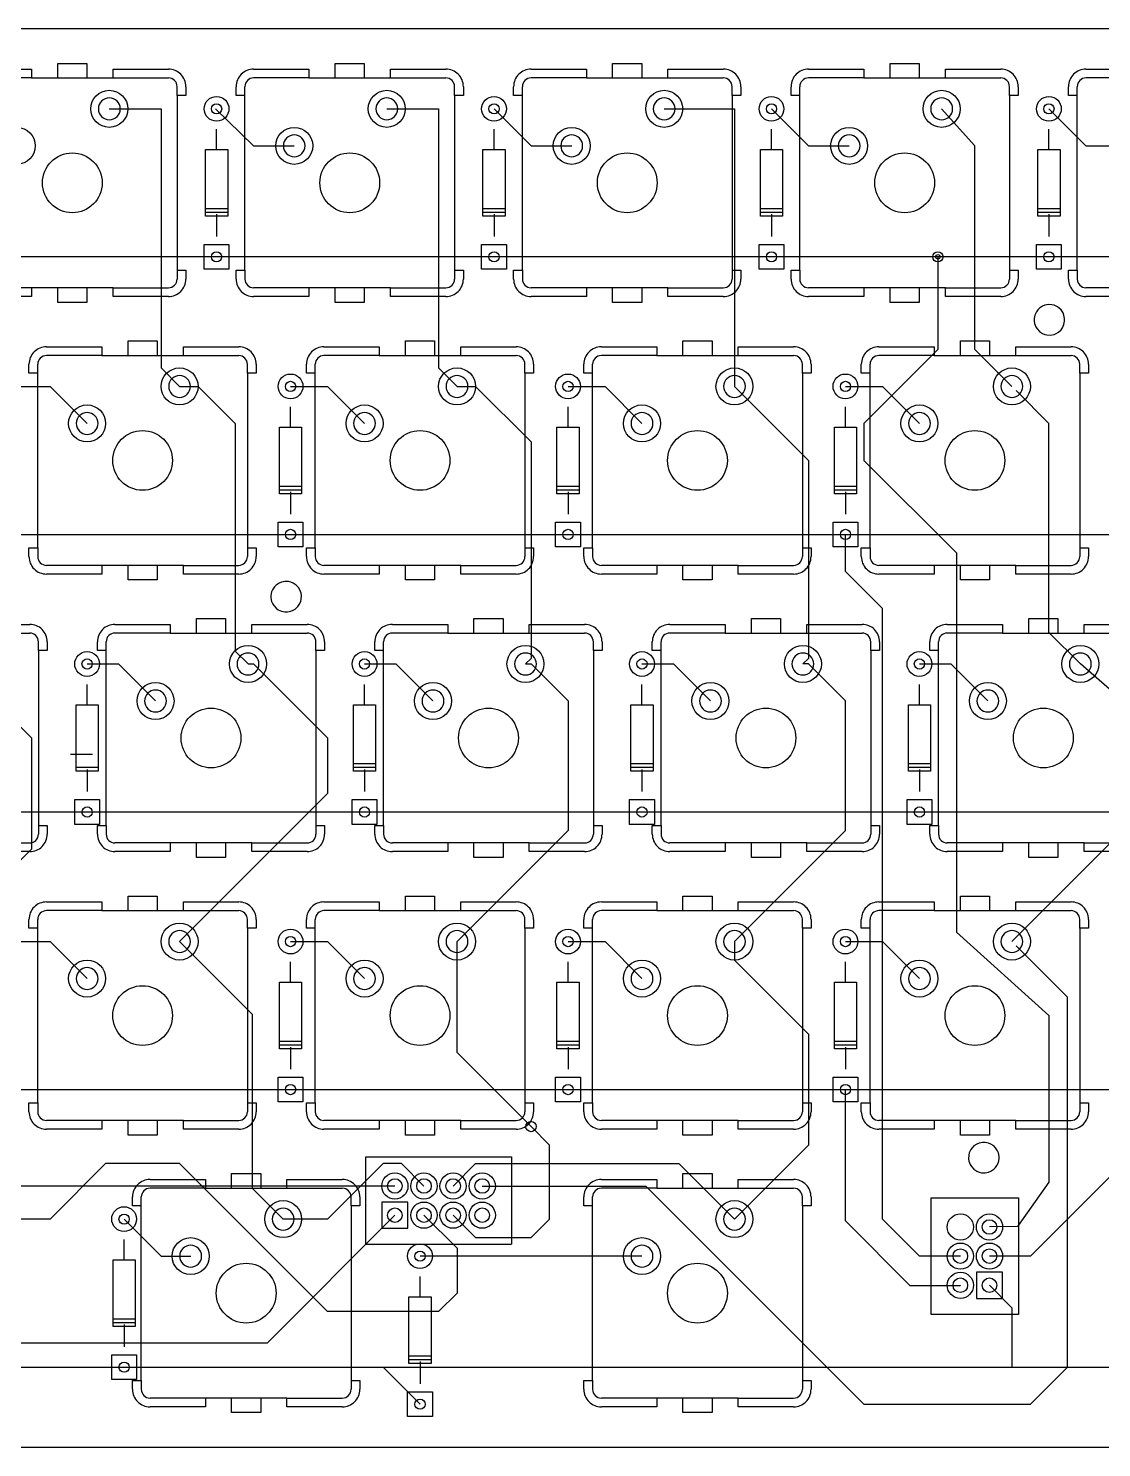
# Model space of a CAD drawing. Header units: millimetres. Extents: x 1 to 275, y 1 to 98.
# Drawn here: x 65.8 to 139.5, y 0.8 to 98.2 of the extents above; entities that cross this region are included whole.
import ezdxf

# ---------------------------------------------------------------- set-up
doc = ezdxf.new("R2010")
doc.units = ezdxf.units.MM

msp = doc.modelspace()

# ---------------------------------------------------------------- linework, layer by layer
for points in [[(272.73, 0.83), (3.116, 0.829), (2.803, 0.854), (2.498, 0.927), (2.208, 1.048), (1.941, 1.212), (1.701, 1.416), (1.497, 1.654), (1.333, 1.921), (1.213, 2.211), (1.14, 2.517), (1.115, 2.83), (1.117, 96.23), (1.14, 96.543), (1.213, 96.849), (1.333, 97.138), (1.497, 97.406), (1.701, 97.646), (1.941, 97.85), (2.208, 98.014), (2.498, 98.133), (2.803, 98.207), (3.116, 98.231), (272.73, 98.23)], [(66.034, 94.83), (67.834, 94.83), (67.834, 95.83), (69.834, 95.83), (69.834, 94.83), (71.634, 94.83), (71.634, 95.43), (75.434, 95.43)], [(85.084, 94.83), (86.884, 94.83), (86.884, 95.83), (88.884, 95.83), (88.884, 94.83), (90.684, 94.83), (90.684, 95.43), (94.484, 95.43)], [(104.134, 94.83), (105.934, 94.83), (105.934, 95.83), (107.934, 95.83), (107.934, 94.83), (109.734, 94.83), (109.734, 95.43), (113.534, 95.43)], [(123.184, 94.83), (124.984, 94.83), (124.984, 95.83), (126.984, 95.83), (126.984, 94.83), (128.784, 94.83), (128.784, 95.43), (132.584, 95.43)], [(62.234, 95.43), (66.034, 95.43), (66.034, 94.83), (62.234, 94.83)], [(67.834, 94.83), (69.834, 94.83)], [(71.634, 94.83), (75.434, 94.83)], [(81.284, 95.43), (85.084, 95.43), (85.084, 94.83), (81.284, 94.83)], [(86.884, 94.83), (88.884, 94.83)], [(90.684, 94.83), (94.484, 94.83)], [(100.334, 95.43), (104.134, 95.43), (104.134, 94.83), (100.334, 94.83)], [(105.934, 94.83), (107.934, 94.83)], [(109.734, 94.83), (113.534, 94.83)], [(119.384, 95.43), (123.184, 95.43), (123.184, 94.83), (119.384, 94.83)], [(124.984, 94.83), (126.984, 94.83)], [(128.784, 94.83), (132.584, 94.83)], [(138.434, 95.43), (142.234, 95.43), (142.234, 94.83), (138.434, 94.83)], [(76.634, 94.23), (76.634, 93.63), (76.034, 93.63), (76.034, 94.23)], [(76.034, 93.63), (76.034, 81.63), (76.634, 81.63), (76.634, 81.03)], [(80.684, 81.63), (80.684, 93.63), (80.084, 93.63), (80.084, 94.23)], [(80.684, 93.63), (80.684, 94.23)], [(95.684, 94.23), (95.684, 93.63), (95.084, 93.63), (95.084, 94.23)], [(95.084, 93.63), (95.084, 81.63), (95.684, 81.63), (95.684, 81.03)], [(99.734, 81.63), (99.734, 93.63), (99.134, 93.63), (99.134, 94.23)], [(99.734, 93.63), (99.734, 94.23)], [(114.734, 94.23), (114.734, 93.63), (114.134, 93.63), (114.134, 94.23)], [(114.134, 93.63), (114.134, 81.63), (114.734, 81.63), (114.734, 81.03)], [(118.784, 81.63), (118.784, 93.63), (118.184, 93.63), (118.184, 94.23)], [(118.784, 93.63), (118.784, 94.23)], [(133.784, 94.23), (133.784, 93.63), (133.184, 93.63), (133.184, 94.23)], [(133.184, 93.63), (133.184, 81.63), (133.784, 81.63), (133.784, 81.03)], [(137.834, 81.63), (137.834, 93.63), (137.234, 93.63), (137.234, 94.23)], [(137.834, 93.63), (137.834, 94.23)], [(71.374, 92.71), (74.93, 92.71), (74.93, 74.93), (76.2, 73.66)], [(78.676, 92.71), (81.28, 90.17), (84.074, 90.17)], [(90.424, 92.71), (93.98, 92.71), (93.98, 74.93), (95.25, 73.66)], [(97.79, 92.71), (100.33, 90.17), (103.124, 90.17)], [(109.474, 92.71), (114.3, 92.71), (114.3, 73.66)], [(116.84, 92.71), (119.38, 90.17), (122.174, 90.17)], [(133.35, 73.66), (130.81, 76.2), (130.81, 90.17), (128.524, 92.71), (128.524, 92.71)], [(135.89, 92.71), (138.43, 90.17), (141.224, 90.17)], [(78.74, 89.916), (78.74, 91.313)], [(97.79, 89.916), (97.79, 91.313)], [(116.84, 89.916), (116.84, 91.313)], [(135.89, 89.916), (135.89, 91.313)], [(77.978, 85.344), (77.978, 89.916)], [(77.978, 89.916), (79.502, 89.916)], [(79.502, 89.916), (79.502, 85.344)], [(97.028, 85.344), (97.028, 89.916)], [(97.028, 89.916), (98.552, 89.916)], [(98.552, 89.916), (98.552, 85.344)], [(116.078, 85.344), (116.078, 89.916)], [(116.078, 89.916), (117.602, 89.916)], [(117.602, 89.916), (117.602, 85.344)], [(135.128, 85.344), (135.128, 89.916)], [(135.128, 89.916), (136.652, 89.916)], [(136.652, 89.916), (136.652, 85.344)], [(79.502, 85.852), (77.978, 85.852)], [(98.552, 85.852), (97.028, 85.852)], [(117.602, 85.852), (116.078, 85.852)], [(136.652, 85.852), (135.128, 85.852)], [(79.502, 85.598), (77.978, 85.598)], [(78.74, 85.344), (77.978, 85.344)], [(78.74, 85.471), (78.74, 83.947)], [(79.502, 85.344), (78.74, 85.344)], [(98.552, 85.598), (97.028, 85.598)], [(97.79, 85.344), (97.028, 85.344)], [(97.79, 85.471), (97.79, 83.947)], [(98.552, 85.344), (97.79, 85.344)], [(117.602, 85.598), (116.078, 85.598)], [(116.84, 85.344), (116.078, 85.344)], [(116.84, 85.471), (116.84, 83.947)], [(117.602, 85.344), (116.84, 85.344)], [(136.652, 85.598), (135.128, 85.598)], [(135.89, 85.344), (135.128, 85.344)], [(135.89, 85.471), (135.89, 83.947)], [(136.652, 85.344), (135.89, 85.344)], [(135.89, 82.55), (132.273, 82.55), (21.59, 82.55)], [(128.27, 82.55), (128.27, 76.2), (123.19, 71.12), (123.19, 68.58), (129.54, 62.23), (129.54, 36.195), (135.89, 30.48), (135.89, 19.05), (133.731, 16.002), (131.81, 15.97)], [(252.73, 82.55), (135.89, 82.55)], [(76.034, 81.63), (76.034, 81.03)], [(80.084, 81.03), (80.084, 81.63), (80.684, 81.63), (80.684, 81.03)], [(95.084, 81.63), (95.084, 81.03)], [(99.134, 81.03), (99.134, 81.63), (99.734, 81.63), (99.734, 81.03)], [(114.134, 81.63), (114.134, 81.03)], [(118.184, 81.03), (118.184, 81.63), (118.784, 81.63), (118.784, 81.03)], [(133.184, 81.63), (133.184, 81.03)], [(137.234, 81.03), (137.234, 81.63), (137.834, 81.63), (137.834, 81.03)], [(71.634, 80.43), (69.834, 80.43), (69.834, 79.43), (67.834, 79.43), (67.834, 80.43), (66.034, 80.43), (66.034, 79.83), (62.234, 79.83)], [(66.034, 80.43), (62.234, 80.43)], [(69.834, 80.43), (67.834, 80.43)], [(75.434, 79.83), (71.634, 79.83), (71.634, 80.43), (75.434, 80.43)], [(90.684, 80.43), (88.884, 80.43), (88.884, 79.43), (86.884, 79.43), (86.884, 80.43), (85.084, 80.43), (85.084, 79.83), (81.284, 79.83)], [(85.084, 80.43), (81.284, 80.43)], [(88.884, 80.43), (86.884, 80.43)], [(94.484, 79.83), (90.684, 79.83), (90.684, 80.43), (94.484, 80.43)], [(109.734, 80.43), (107.934, 80.43), (107.934, 79.43), (105.934, 79.43), (105.934, 80.43), (104.134, 80.43), (104.134, 79.83), (100.334, 79.83)], [(104.134, 80.43), (100.334, 80.43)], [(107.934, 80.43), (105.934, 80.43)], [(113.534, 79.83), (109.734, 79.83), (109.734, 80.43), (113.534, 80.43)], [(128.784, 80.43), (126.984, 80.43), (126.984, 79.43), (124.984, 79.43), (124.984, 80.43), (123.184, 80.43), (123.184, 79.83), (119.384, 79.83)], [(123.184, 80.43), (119.384, 80.43)], [(126.984, 80.43), (124.984, 80.43)], [(132.584, 79.83), (128.784, 79.83), (128.784, 80.43), (132.584, 80.43)], [(147.834, 80.43), (146.034, 80.43), (146.034, 79.43), (144.034, 79.43), (144.034, 80.43), (142.234, 80.43), (142.234, 79.83), (138.434, 79.83)], [(142.234, 80.43), (138.434, 80.43)], [(67.06, 76.38), (70.86, 76.38), (70.86, 75.78), (67.06, 75.78)], [(70.86, 75.78), (72.66, 75.78), (72.66, 76.78), (74.66, 76.78), (74.66, 75.78), (76.46, 75.78), (76.46, 76.38), (80.26, 76.38)], [(86.11, 76.38), (89.91, 76.38), (89.91, 75.78), (86.11, 75.78)], [(89.91, 75.78), (91.71, 75.78), (91.71, 76.78), (93.71, 76.78), (93.71, 75.78), (95.51, 75.78), (95.51, 76.38), (99.31, 76.38)], [(105.16, 76.38), (108.96, 76.38), (108.96, 75.78), (105.16, 75.78)], [(108.96, 75.78), (110.76, 75.78), (110.76, 76.78), (112.76, 76.78), (112.76, 75.78), (114.56, 75.78), (114.56, 76.38), (118.36, 76.38)], [(124.21, 76.38), (128.01, 76.38), (128.01, 75.78), (124.21, 75.78)], [(128.01, 75.78), (129.81, 75.78), (129.81, 76.78), (131.81, 76.78), (131.81, 75.78), (133.61, 75.78), (133.61, 76.38), (137.41, 76.38)], [(66.46, 62.58), (66.46, 74.58), (65.86, 74.58), (65.86, 75.18)], [(66.46, 74.58), (66.46, 75.18)], [(72.66, 75.78), (74.66, 75.78)], [(76.46, 75.78), (80.26, 75.78)], [(81.46, 75.18), (81.46, 74.58), (80.86, 74.58), (80.86, 75.18)], [(85.51, 62.58), (85.51, 74.58), (84.91, 74.58), (84.91, 75.18)], [(85.51, 74.58), (85.51, 75.18)], [(91.71, 75.78), (93.71, 75.78)], [(95.51, 75.78), (99.31, 75.78)], [(100.51, 75.18), (100.51, 74.58), (99.91, 74.58), (99.91, 75.18)], [(104.56, 62.58), (104.56, 74.58), (103.96, 74.58), (103.96, 75.18)], [(104.56, 74.58), (104.56, 75.18)], [(110.76, 75.78), (112.76, 75.78)], [(114.56, 75.78), (118.36, 75.78)], [(119.56, 75.18), (119.56, 74.58), (118.96, 74.58), (118.96, 75.18)], [(123.61, 62.58), (123.61, 74.58), (123.01, 74.58), (123.01, 75.18)], [(123.61, 74.58), (123.61, 75.18)], [(129.81, 75.78), (131.81, 75.78)], [(133.61, 75.78), (137.41, 75.78)], [(138.61, 75.18), (138.61, 74.58), (138.01, 74.58), (138.01, 75.18)], [(80.86, 74.58), (80.86, 62.58), (81.46, 62.58), (81.46, 61.98)], [(99.91, 74.58), (99.91, 62.58), (100.51, 62.58), (100.51, 61.98)], [(118.96, 74.58), (118.96, 62.58), (119.56, 62.58), (119.56, 61.98)], [(138.01, 74.58), (138.01, 62.58), (138.61, 62.58), (138.61, 61.98)], [(64.77, 73.66), (67.31, 73.66), (69.85, 71.12)], [(76.2, 73.66), (77.47, 73.66), (80.01, 71.12), (80.01, 55.499), (80.899, 54.61)], [(83.82, 73.66), (86.36, 73.66), (88.9, 71.12)], [(95.25, 73.66), (96.52, 73.66), (100.33, 69.85), (100.33, 54.991), (99.949, 54.61)], [(102.87, 73.66), (105.41, 73.66), (107.95, 71.12)], [(114.3, 73.66), (119.38, 68.58), (119.38, 54.991), (118.999, 54.61)], [(121.92, 73.66), (124.46, 73.66), (127, 71.12)], [(138.049, 54.61), (135.89, 56.769), (135.89, 71.12), (133.64, 73.37)], [(83.82, 70.866), (83.82, 72.263)], [(102.87, 70.866), (102.87, 72.263)], [(121.92, 70.866), (121.92, 72.263)], [(83.058, 66.294), (83.058, 70.866)], [(83.058, 70.866), (84.582, 70.866)], [(84.582, 70.866), (84.582, 66.294)], [(102.108, 66.294), (102.108, 70.866)], [(102.108, 70.866), (103.632, 70.866)], [(103.632, 70.866), (103.632, 66.294)], [(121.158, 66.294), (121.158, 70.866)], [(121.158, 70.866), (122.682, 70.866)], [(122.682, 70.866), (122.682, 66.294)], [(84.582, 66.802), (83.058, 66.802)], [(84.582, 66.548), (83.058, 66.548)], [(83.82, 66.294), (83.058, 66.294)], [(83.82, 66.421), (83.82, 64.897)], [(84.582, 66.294), (83.82, 66.294)], [(103.632, 66.802), (102.108, 66.802)], [(103.632, 66.548), (102.108, 66.548)], [(102.87, 66.294), (102.108, 66.294)], [(102.87, 66.421), (102.87, 64.897)], [(103.632, 66.294), (102.87, 66.294)], [(122.682, 66.802), (121.158, 66.802)], [(122.682, 66.548), (121.158, 66.548)], [(121.92, 66.294), (121.158, 66.294)], [(121.92, 66.421), (121.92, 64.897)], [(122.682, 66.294), (121.92, 66.294)], [(64.77, 63.5), (80.899, 63.5), (83.82, 63.5), (85.09, 63.5), (86.36, 63.5), (102.87, 63.5)], [(102.87, 63.5), (255.27, 63.5)], [(129.809, 13.97), (127, 13.97), (124.46, 16.51), (124.46, 58.42), (121.92, 60.96), (121.92, 63.5)], [(65.86, 61.98), (65.86, 62.58), (66.46, 62.58), (66.46, 61.98)], [(80.86, 62.58), (80.86, 61.98)], [(84.91, 61.98), (84.91, 62.58), (85.51, 62.58), (85.51, 61.98)], [(99.91, 62.58), (99.91, 61.98)], [(103.96, 61.98), (103.96, 62.58), (104.56, 62.58), (104.56, 61.98)], [(118.96, 62.58), (118.96, 61.98)], [(123.01, 61.98), (123.01, 62.58), (123.61, 62.58), (123.61, 61.98)], [(138.01, 62.58), (138.01, 61.98)], [(76.46, 61.38), (74.66, 61.38), (74.66, 60.38), (72.66, 60.38), (72.66, 61.38), (70.86, 61.38), (70.86, 60.78), (67.06, 60.78)], [(70.86, 61.38), (67.06, 61.38)], [(74.66, 61.38), (72.66, 61.38)], [(80.26, 60.78), (76.46, 60.78), (76.46, 61.38), (80.26, 61.38)], [(95.51, 61.38), (93.71, 61.38), (93.71, 60.38), (91.71, 60.38), (91.71, 61.38), (89.91, 61.38), (89.91, 60.78), (86.11, 60.78)], [(89.91, 61.38), (86.11, 61.38)], [(93.71, 61.38), (91.71, 61.38)], [(99.31, 60.78), (95.51, 60.78), (95.51, 61.38), (99.31, 61.38)], [(114.56, 61.38), (112.76, 61.38), (112.76, 60.38), (110.76, 60.38), (110.76, 61.38), (108.96, 61.38), (108.96, 60.78), (105.16, 60.78)], [(108.96, 61.38), (105.16, 61.38)], [(112.76, 61.38), (110.76, 61.38)], [(118.36, 60.78), (114.56, 60.78), (114.56, 61.38), (118.36, 61.38)], [(133.61, 61.38), (131.81, 61.38), (131.81, 60.38), (129.81, 60.38), (129.81, 61.38), (128.01, 61.38), (128.01, 60.78), (124.21, 60.78)], [(128.01, 61.38), (124.21, 61.38)], [(131.81, 61.38), (129.81, 61.38)], [(137.41, 60.78), (133.61, 60.78), (133.61, 61.38), (137.41, 61.38)], [(56.509, 56.73), (58.309, 56.73), (58.309, 57.73), (60.309, 57.73), (60.309, 56.73), (62.109, 56.73), (62.109, 57.33), (65.909, 57.33)], [(75.559, 56.73), (77.359, 56.73), (77.359, 57.73), (79.359, 57.73), (79.359, 56.73), (81.159, 56.73), (81.159, 57.33), (84.959, 57.33)], [(94.609, 56.73), (96.409, 56.73), (96.409, 57.73), (98.409, 57.73), (98.409, 56.73), (100.209, 56.73), (100.209, 57.33), (104.009, 57.33)], [(113.659, 56.73), (115.459, 56.73), (115.459, 57.73), (117.459, 57.73), (117.459, 56.73), (119.259, 56.73), (119.259, 57.33), (123.059, 57.33)], [(132.709, 56.73), (134.509, 56.73), (134.509, 57.73), (136.509, 57.73), (136.509, 56.73), (138.309, 56.73), (138.309, 57.33), (142.109, 57.33)], [(62.109, 56.73), (65.909, 56.73)], [(71.759, 57.33), (75.559, 57.33), (75.559, 56.73), (71.759, 56.73)], [(77.359, 56.73), (79.359, 56.73)], [(81.159, 56.73), (84.959, 56.73)], [(90.809, 57.33), (94.609, 57.33), (94.609, 56.73), (90.809, 56.73)], [(96.409, 56.73), (98.409, 56.73)], [(100.209, 56.73), (104.009, 56.73)], [(109.859, 57.33), (113.659, 57.33), (113.659, 56.73), (109.859, 56.73)], [(115.459, 56.73), (117.459, 56.73)], [(119.259, 56.73), (123.059, 56.73)], [(128.909, 57.33), (132.709, 57.33), (132.709, 56.73), (128.909, 56.73)], [(134.509, 56.73), (136.509, 56.73)], [(138.309, 56.73), (142.109, 56.73)], [(67.109, 56.13), (67.109, 55.53), (66.509, 55.53), (66.509, 56.13)], [(66.509, 55.53), (66.509, 43.53), (67.109, 43.53), (67.109, 42.93)], [(71.159, 43.53), (71.159, 55.53), (70.559, 55.53), (70.559, 56.13)], [(71.159, 55.53), (71.159, 56.13)], [(86.159, 56.13), (86.159, 55.53), (85.559, 55.53), (85.559, 56.13)], [(85.559, 55.53), (85.559, 43.53), (86.159, 43.53), (86.159, 42.93)], [(90.209, 43.53), (90.209, 55.53), (89.609, 55.53), (89.609, 56.13)], [(90.209, 55.53), (90.209, 56.13)], [(105.209, 56.13), (105.209, 55.53), (104.609, 55.53), (104.609, 56.13)], [(104.609, 55.53), (104.609, 43.53), (105.209, 43.53), (105.209, 42.93)], [(109.259, 43.53), (109.259, 55.53), (108.659, 55.53), (108.659, 56.13)], [(109.259, 55.53), (109.259, 56.13)], [(124.259, 56.13), (124.259, 55.53), (123.659, 55.53), (123.659, 56.13)], [(123.659, 55.53), (123.659, 43.53), (124.259, 43.53), (124.259, 42.93)], [(128.309, 43.53), (128.309, 55.53), (127.709, 55.53), (127.709, 56.13)], [(128.309, 55.53), (128.309, 56.13)], [(61.849, 54.61), (61.849, 53.721), (66.04, 49.53), (66.04, 41.91), (62.23, 38.1), (59.69, 38.1), (57.15, 35.56)], [(69.85, 54.61), (72.009, 54.61), (74.549, 52.07)], [(80.899, 54.61), (81.28, 54.61), (86.36, 49.53), (86.36, 45.72), (76.2, 35.56)], [(88.9, 54.61), (91.059, 54.61), (93.599, 52.07)], [(99.949, 54.61), (100.33, 54.61), (102.87, 52.07), (102.87, 43.18), (95.25, 35.56)], [(107.95, 54.61), (110.109, 54.61), (112.649, 52.07)], [(114.3, 35.56), (121.92, 43.18), (121.92, 52.07), (119.38, 54.61), (118.999, 54.61)], [(127, 54.61), (129.159, 54.61), (131.699, 52.07)], [(133.35, 35.56), (140.97, 43.18), (140.97, 52.07), (138.049, 54.61)], [(69.85, 51.816), (69.85, 53.213)], [(88.9, 51.816), (88.9, 53.213)], [(107.95, 51.816), (107.95, 53.213)], [(127, 51.816), (127, 53.213)], [(69.088, 47.244), (69.088, 51.816)], [(69.088, 51.816), (70.612, 51.816)], [(70.612, 51.816), (70.612, 47.244)], [(88.138, 47.244), (88.138, 51.816)], [(88.138, 51.816), (89.662, 51.816)], [(89.662, 51.816), (89.662, 47.244)], [(107.188, 47.244), (107.188, 51.816)], [(107.188, 51.816), (108.712, 51.816)], [(108.712, 51.816), (108.712, 47.244)], [(126.238, 47.244), (126.238, 51.816)], [(126.238, 51.816), (127.762, 51.816)], [(127.762, 51.816), (127.762, 47.244)], [(70.231, 48.387), (68.707, 48.387)], [(89.662, 47.752), (88.138, 47.752)], [(108.712, 47.752), (107.188, 47.752)], [(127.762, 47.752), (126.238, 47.752)], [(70.612, 47.498), (69.088, 47.498)], [(69.85, 47.244), (69.088, 47.244)], [(69.85, 47.371), (69.85, 45.847)], [(70.612, 47.244), (69.85, 47.244)], [(89.662, 47.498), (88.138, 47.498)], [(88.9, 47.244), (88.138, 47.244)], [(88.9, 47.371), (88.9, 45.847)], [(89.662, 47.244), (88.9, 47.244)], [(108.712, 47.498), (107.188, 47.498)], [(107.95, 47.244), (107.188, 47.244)], [(107.95, 47.371), (107.95, 45.847)], [(108.712, 47.244), (107.95, 47.244)], [(127.762, 47.498), (126.238, 47.498)], [(127, 47.244), (126.238, 47.244)], [(127, 47.371), (127, 45.847)], [(127.762, 47.244), (127, 47.244)], [(248.92, 44.45), (7.62, 44.45)], [(66.509, 43.53), (66.509, 42.93)], [(70.559, 42.93), (70.559, 43.53), (71.159, 43.53), (71.159, 42.93)], [(85.559, 43.53), (85.559, 42.93)], [(89.609, 42.93), (89.609, 43.53), (90.209, 43.53), (90.209, 42.93)], [(104.609, 43.53), (104.609, 42.93)], [(108.659, 42.93), (108.659, 43.53), (109.259, 43.53), (109.259, 42.93)], [(123.659, 43.53), (123.659, 42.93)], [(127.709, 42.93), (127.709, 43.53), (128.309, 43.53), (128.309, 42.93)], [(65.909, 41.73), (62.109, 41.73), (62.109, 42.33), (65.909, 42.33)], [(81.159, 42.33), (79.359, 42.33), (79.359, 41.33), (77.359, 41.33), (77.359, 42.33), (75.559, 42.33), (75.559, 41.73), (71.759, 41.73)], [(75.559, 42.33), (71.759, 42.33)], [(79.359, 42.33), (77.359, 42.33)], [(84.959, 41.73), (81.159, 41.73), (81.159, 42.33), (84.959, 42.33)], [(100.209, 42.33), (98.409, 42.33), (98.409, 41.33), (96.409, 41.33), (96.409, 42.33), (94.609, 42.33), (94.609, 41.73), (90.809, 41.73)], [(94.609, 42.33), (90.809, 42.33)], [(98.409, 42.33), (96.409, 42.33)], [(104.009, 41.73), (100.209, 41.73), (100.209, 42.33), (104.009, 42.33)], [(119.259, 42.33), (117.459, 42.33), (117.459, 41.33), (115.459, 41.33), (115.459, 42.33), (113.659, 42.33), (113.659, 41.73), (109.859, 41.73)], [(113.659, 42.33), (109.859, 42.33)], [(117.459, 42.33), (115.459, 42.33)], [(123.059, 41.73), (119.259, 41.73), (119.259, 42.33), (123.059, 42.33)], [(138.309, 42.33), (136.509, 42.33), (136.509, 41.33), (134.509, 41.33), (134.509, 42.33), (132.709, 42.33), (132.709, 41.73), (128.909, 41.73)], [(132.709, 42.33), (128.909, 42.33)], [(136.509, 42.33), (134.509, 42.33)], [(142.109, 41.73), (138.309, 41.73), (138.309, 42.33), (142.109, 42.33)], [(67.06, 38.28), (70.86, 38.28), (70.86, 37.68), (67.06, 37.68)], [(70.86, 37.68), (72.66, 37.68), (72.66, 38.68), (74.66, 38.68), (74.66, 37.68), (76.46, 37.68), (76.46, 38.28), (80.26, 38.28)], [(86.11, 38.28), (89.91, 38.28), (89.91, 37.68), (86.11, 37.68)], [(89.91, 37.68), (91.71, 37.68), (91.71, 38.68), (93.71, 38.68), (93.71, 37.68), (95.51, 37.68), (95.51, 38.28), (99.31, 38.28)], [(105.16, 38.28), (108.96, 38.28), (108.96, 37.68), (105.16, 37.68)], [(108.96, 37.68), (110.76, 37.68), (110.76, 38.68), (112.76, 38.68), (112.76, 37.68), (114.56, 37.68), (114.56, 38.28), (118.36, 38.28)], [(124.21, 38.28), (128.01, 38.28), (128.01, 37.68), (124.21, 37.68)], [(128.01, 37.68), (129.81, 37.68), (129.81, 38.68), (131.81, 38.68), (131.81, 37.68), (133.61, 37.68), (133.61, 38.28), (137.41, 38.28)], [(66.46, 24.48), (66.46, 36.48), (65.86, 36.48), (65.86, 37.08)], [(66.46, 36.48), (66.46, 37.08)], [(72.66, 37.68), (74.66, 37.68)], [(76.46, 37.68), (80.26, 37.68)], [(81.46, 37.08), (81.46, 36.48), (80.86, 36.48), (80.86, 37.08)], [(85.51, 24.48), (85.51, 36.48), (84.91, 36.48), (84.91, 37.08)], [(85.51, 36.48), (85.51, 37.08)], [(91.71, 37.68), (93.71, 37.68)], [(95.51, 37.68), (99.31, 37.68)], [(100.51, 37.08), (100.51, 36.48), (99.91, 36.48), (99.91, 37.08)], [(104.56, 24.48), (104.56, 36.48), (103.96, 36.48), (103.96, 37.08)], [(104.56, 36.48), (104.56, 37.08)], [(110.76, 37.68), (112.76, 37.68)], [(114.56, 37.68), (118.36, 37.68)], [(119.56, 37.08), (119.56, 36.48), (118.96, 36.48), (118.96, 37.08)], [(123.61, 24.48), (123.61, 36.48), (123.01, 36.48), (123.01, 37.08)], [(123.61, 36.48), (123.61, 37.08)], [(129.81, 37.68), (131.81, 37.68)], [(133.61, 37.68), (137.41, 37.68)], [(138.61, 37.08), (138.61, 36.48), (138.01, 36.48), (138.01, 37.08)], [(80.86, 36.48), (80.86, 24.48), (81.46, 24.48), (81.46, 23.88)], [(99.91, 36.48), (99.91, 24.48), (100.51, 24.48), (100.51, 23.88)], [(118.96, 36.48), (118.96, 24.48), (119.56, 24.48), (119.56, 23.88)], [(138.01, 36.48), (138.01, 24.48), (138.61, 24.48), (138.61, 23.88)], [(64.77, 35.56), (67.31, 35.56), (69.85, 33.02)], [(76.2, 35.56), (81.189, 30.571), (81.189, 18.633), (83.312, 16.51)], [(83.82, 35.56), (86.36, 35.56), (88.9, 33.02)], [(100.33, 22.86), (95.25, 27.94), (95.25, 35.56)], [(96.98, 18.781), (108.219, 18.781), (123.19, 3.81), (134.62, 3.81), (137.16, 6.35), (137.16, 31.75), (133.64, 35.27)], [(102.87, 35.56), (105.41, 35.56), (107.95, 33.02)], [(114.3, 35.56), (114.3, 34.29), (119.38, 29.21), (119.38, 21.59), (114.3, 16.51)], [(121.92, 35.56), (124.46, 35.56), (127, 33.02)], [(83.82, 32.766), (83.82, 34.163)], [(102.87, 32.766), (102.87, 34.163)], [(121.92, 32.766), (121.92, 34.163)], [(83.058, 28.194), (83.058, 32.766)], [(83.058, 32.766), (84.582, 32.766)], [(84.582, 32.766), (84.582, 28.194)], [(102.108, 28.194), (102.108, 32.766)], [(102.108, 32.766), (103.632, 32.766)], [(103.632, 32.766), (103.632, 28.194)], [(121.158, 28.194), (121.158, 32.766)], [(121.158, 32.766), (122.682, 32.766)], [(122.682, 32.766), (122.682, 28.194)], [(84.582, 28.702), (83.058, 28.702)], [(84.582, 28.448), (83.058, 28.448)], [(83.82, 28.321), (83.82, 26.797)], [(103.632, 28.702), (102.108, 28.702)], [(103.632, 28.448), (102.108, 28.448)], [(102.87, 28.321), (102.87, 26.797)], [(122.682, 28.702), (121.158, 28.702)], [(122.682, 28.448), (121.158, 28.448)], [(121.92, 28.321), (121.92, 26.797)], [(83.82, 28.194), (83.058, 28.194)], [(84.582, 28.194), (83.82, 28.194)], [(102.87, 28.194), (102.108, 28.194)], [(103.632, 28.194), (102.87, 28.194)], [(121.92, 28.194), (121.158, 28.194)], [(122.682, 28.194), (121.92, 28.194)], [(5.08, 25.4), (255.27, 25.4)], [(129.809, 11.971), (129.779, 11.938), (126.365, 11.938), (121.92, 16.383), (121.92, 25.4)], [(65.86, 23.88), (65.86, 24.48), (66.46, 24.48), (66.46, 23.88)], [(80.86, 24.48), (80.86, 23.88)], [(84.91, 23.88), (84.91, 24.48), (85.51, 24.48), (85.51, 23.88)], [(99.91, 24.48), (99.91, 23.88)], [(103.96, 23.88), (103.96, 24.48), (104.56, 24.48), (104.56, 23.88)], [(118.96, 24.48), (118.96, 23.88)], [(123.01, 23.88), (123.01, 24.48), (123.61, 24.48), (123.61, 23.88)], [(138.01, 24.48), (138.01, 23.88)], [(76.46, 23.28), (74.66, 23.28), (74.66, 22.28), (72.66, 22.28), (72.66, 23.28), (70.86, 23.28), (70.86, 22.68), (67.06, 22.68)], [(70.86, 23.28), (67.06, 23.28)], [(74.66, 23.28), (72.66, 23.28)], [(80.26, 22.68), (76.46, 22.68), (76.46, 23.28), (80.26, 23.28)], [(95.51, 23.28), (93.71, 23.28), (93.71, 22.28), (91.71, 22.28), (91.71, 23.28), (89.91, 23.28), (89.91, 22.68), (86.11, 22.68)], [(89.91, 23.28), (86.11, 23.28)], [(93.71, 23.28), (91.71, 23.28)], [(94.98, 16.78), (96.52, 15.24), (100.33, 15.24), (101.6, 16.51), (101.6, 21.59), (100.33, 22.86)], [(99.31, 22.68), (95.51, 22.68), (95.51, 23.28), (99.31, 23.28)], [(114.56, 23.28), (112.76, 23.28), (112.76, 22.28), (110.76, 22.28), (110.76, 23.28), (108.96, 23.28), (108.96, 22.68), (105.16, 22.68)], [(108.96, 23.28), (105.16, 23.28)], [(112.76, 23.28), (110.76, 23.28)], [(118.36, 22.68), (114.56, 22.68), (114.56, 23.28), (118.36, 23.28)], [(133.61, 23.28), (131.81, 23.28), (131.81, 22.28), (129.81, 22.28), (129.81, 23.28), (128.01, 23.28), (128.01, 22.68), (124.21, 22.68)], [(128.01, 23.28), (124.21, 23.28)], [(131.81, 23.28), (129.81, 23.28)], [(137.41, 22.68), (133.61, 22.68), (133.61, 23.28), (137.41, 23.28)], [(142.24, 21.59), (134.62, 13.97), (131.81, 13.97)], [(88.98, 14.781), (88.98, 20.781)], [(88.98, 20.781), (98.98, 20.781)], [(98.981, 20.781), (98.981, 14.782)], [(92.98, 16.78), (95.25, 14.51), (95.25, 11.43), (93.98, 10.16), (86.36, 10.16), (76.2, 20.32), (71.12, 20.32), (67.31, 16.51), (59.69, 16.51)], [(77.972, 18.63), (79.772, 18.63), (79.772, 19.63), (81.772, 19.63), (81.772, 18.63), (83.572, 18.63), (83.572, 19.23), (87.372, 19.23)], [(92.98, 18.78), (91.44, 20.32), (90.17, 20.32), (86.36, 16.51), (83.312, 16.51)], [(94.98, 18.78), (96.52, 20.32), (110.49, 20.32), (114.3, 16.51)], [(108.96, 18.63), (110.76, 18.63), (110.76, 19.63), (112.76, 19.63), (112.76, 18.63), (114.56, 18.63), (114.56, 19.23), (118.36, 19.23)], [(90.98, 18.78), (37.957, 18.78), (35.687, 16.51)], [(74.172, 19.23), (77.972, 19.23), (77.972, 18.63), (74.172, 18.63)], [(79.772, 18.63), (81.772, 18.63)], [(83.572, 18.63), (87.372, 18.63)], [(105.16, 19.23), (108.96, 19.23), (108.96, 18.63), (105.16, 18.63)], [(110.76, 18.63), (112.76, 18.63)], [(114.56, 18.63), (118.36, 18.63)], [(73.572, 5.43), (73.572, 17.43), (72.972, 17.43), (72.972, 18.03)], [(73.572, 17.43), (73.572, 18.03)], [(88.572, 18.03), (88.572, 17.43), (87.972, 17.43), (87.972, 18.03)], [(104.56, 5.43), (104.56, 17.43), (103.96, 17.43), (103.96, 18.03)], [(104.56, 17.43), (104.56, 18.03)], [(119.56, 18.03), (119.56, 17.43), (118.96, 17.43), (118.96, 18.03)], [(127.81, 9.97), (127.809, 17.97)], [(127.809, 17.97), (133.809, 17.97)], [(133.809, 17.97), (133.809, 9.97)], [(90.98, 16.779), (82.202, 8.001), (22.479, 8.001), (14.097, 16.383), (14.097, 16.51), (14.224, 16.51)], [(87.972, 17.43), (87.972, 5.43), (88.572, 5.43), (88.572, 4.83)], [(118.96, 17.43), (118.96, 5.43), (119.56, 5.43), (119.56, 4.83)], [(72.39, 16.51), (74.93, 13.97), (76.962, 13.97)], [(72.39, 16.51), (74.93, 13.97), (76.962, 13.97)], [(72.39, 13.716), (72.39, 15.113)], [(88.98, 14.781), (98.98, 14.781)], [(71.628, 9.144), (71.628, 13.716)], [(71.628, 13.716), (73.152, 13.716)], [(73.152, 13.716), (73.152, 9.144)], [(107.95, 13.97), (92.71, 13.97)], [(92.71, 11.176), (92.71, 12.573)], [(131.811, 11.971), (133.35, 10.429), (133.35, 6.35)], [(91.948, 6.604), (91.948, 11.176)], [(91.948, 11.176), (93.472, 11.176)], [(93.472, 11.176), (93.472, 6.604)], [(133.81, 9.97), (127.81, 9.97)], [(73.152, 9.652), (71.628, 9.652)], [(73.152, 9.398), (71.628, 9.398)], [(72.39, 9.144), (71.628, 9.144)], [(72.39, 9.271), (72.39, 7.747)], [(73.152, 9.144), (72.39, 9.144)], [(93.472, 7.112), (91.948, 7.112)], [(93.472, 6.858), (91.948, 6.858)], [(21.59, 6.35), (255.27, 6.35)], [(92.71, 3.81), (90.17, 6.35)], [(92.71, 6.604), (91.948, 6.604)], [(92.71, 6.731), (92.71, 5.207)], [(93.472, 6.604), (92.71, 6.604)], [(72.972, 4.83), (72.972, 5.43), (73.572, 5.43), (73.572, 4.83)], [(87.972, 5.43), (87.972, 4.83)], [(103.96, 4.83), (103.96, 5.43), (104.56, 5.43), (104.56, 4.83)], [(118.96, 5.43), (118.96, 4.83)], [(83.572, 4.23), (81.772, 4.23), (81.772, 3.23), (79.772, 3.23), (79.772, 4.23), (77.972, 4.23), (77.972, 3.63), (74.172, 3.63)], [(77.972, 4.23), (74.172, 4.23)], [(81.772, 4.23), (79.772, 4.23)], [(87.372, 3.63), (83.572, 3.63), (83.572, 4.23), (87.372, 4.23)], [(114.56, 4.23), (112.76, 4.23), (112.76, 3.23), (110.76, 3.23), (110.76, 4.23), (108.96, 4.23), (108.96, 3.63), (105.16, 3.63)], [(108.96, 4.23), (105.16, 4.23)], [(112.76, 4.23), (110.76, 4.23)], [(118.36, 3.63), (114.56, 3.63), (114.56, 4.23), (118.36, 4.23)]]:
    msp.add_lwpolyline(points)
for points in [[(71.374, 93.46), (71.374, 93.46)], [(90.424, 93.46), (90.424, 93.46)], [(109.474, 93.46), (109.474, 93.46)], [(128.524, 93.46), (128.524, 93.46)], [(71.374, 91.96), (71.374, 91.96)], [(90.424, 91.96), (90.424, 91.96)], [(109.474, 91.96), (109.474, 91.96)], [(128.524, 91.96), (128.524, 91.96)], [(84.074, 90.92), (84.074, 90.92)], [(103.124, 90.92), (103.124, 90.92)], [(122.174, 90.92), (122.174, 90.92)], [(84.074, 89.42), (84.074, 89.42)], [(103.124, 89.42), (103.124, 89.42)], [(122.174, 89.42), (122.174, 89.42)], [(79.59, 83.4), (79.59, 81.7), (77.89, 81.7), (77.89, 83.4)], [(98.64, 83.4), (98.64, 81.7), (96.94, 81.7), (96.94, 83.4)], [(117.69, 83.4), (117.69, 81.7), (115.99, 81.7), (115.99, 83.4)], [(136.74, 83.4), (136.74, 81.7), (135.04, 81.7), (135.04, 83.4)], [(135.841, 79.278), (135.599, 79.23), (135.447, 79.166), (135.24, 79.03), (135.124, 78.913), (135.028, 78.779), (134.924, 78.555), (134.876, 78.313), (134.876, 78.148), (134.901, 77.985), (134.988, 77.754), (135.073, 77.613), (135.24, 77.432), (135.447, 77.295), (135.599, 77.232), (135.758, 77.193), (136.006, 77.185), (136.247, 77.232), (136.399, 77.295), (136.54, 77.381), (136.722, 77.55), (136.82, 77.682), (136.922, 77.907), (136.97, 78.148), (136.97, 78.313), (136.922, 78.555), (136.859, 78.707), (136.722, 78.913), (136.604, 79.03), (136.472, 79.126), (136.247, 79.23), (136.088, 79.268), (135.841, 79.278)], [(76.2, 74.41), (76.2, 74.41)], [(95.25, 74.41), (95.25, 74.41)], [(114.3, 74.41), (114.3, 74.41)], [(133.35, 74.41), (133.35, 74.41)], [(76.2, 72.91), (76.2, 72.91)], [(95.25, 72.91), (95.25, 72.91)], [(114.3, 72.91), (114.3, 72.91)], [(133.35, 72.91), (133.35, 72.91)], [(69.85, 71.87), (69.85, 71.87)], [(88.9, 71.87), (88.9, 71.87)], [(107.95, 71.87), (107.95, 71.87)], [(127, 71.87), (127, 71.87)], [(69.85, 70.37), (69.85, 70.37)], [(88.9, 70.37), (88.9, 70.37)], [(107.95, 70.37), (107.95, 70.37)], [(127, 70.37), (127, 70.37)], [(84.67, 64.35), (84.67, 62.65), (82.97, 62.65), (82.97, 64.35)], [(103.72, 64.35), (103.72, 62.65), (102.02, 62.65), (102.02, 64.35)], [(122.77, 64.35), (122.77, 62.65), (121.07, 62.65), (121.07, 64.35)], [(83.437, 60.277), (83.194, 60.229), (83.042, 60.166), (82.837, 60.029), (82.72, 59.912), (82.583, 59.707), (82.52, 59.555), (82.472, 59.313), (82.472, 59.149), (82.52, 58.906), (82.583, 58.755), (82.669, 58.613), (82.837, 58.432), (82.971, 58.336), (83.194, 58.232), (83.437, 58.184), (83.602, 58.184), (83.843, 58.232), (83.996, 58.296), (84.137, 58.381), (84.317, 58.549), (84.415, 58.682), (84.517, 58.906), (84.557, 59.066), (84.566, 59.313), (84.54, 59.476), (84.455, 59.707), (84.368, 59.849), (84.201, 60.029), (83.996, 60.166), (83.843, 60.229), (83.683, 60.268), (83.437, 60.277)], [(80.899, 55.36), (80.899, 55.36)], [(99.949, 55.36), (99.949, 55.36)], [(118.999, 55.36), (118.999, 55.36)], [(138.049, 55.36), (138.049, 55.36)], [(80.899, 53.86), (80.899, 53.86)], [(99.949, 53.86), (99.949, 53.86)], [(118.999, 53.86), (118.999, 53.86)], [(138.049, 53.86), (138.049, 53.86)], [(74.549, 52.82), (74.549, 52.82)], [(93.599, 52.82), (93.599, 52.82)], [(112.649, 52.82), (112.649, 52.82)], [(131.699, 52.82), (131.699, 52.82)], [(74.549, 51.32), (74.549, 51.32)], [(93.599, 51.32), (93.599, 51.32)], [(112.649, 51.32), (112.649, 51.32)], [(131.699, 51.32), (131.699, 51.32)], [(70.7, 45.3), (70.7, 43.6), (69, 43.6), (69, 45.3)], [(89.75, 45.3), (89.75, 43.6), (88.05, 43.6), (88.05, 45.3)], [(108.8, 45.3), (108.8, 43.6), (107.1, 43.6), (107.1, 45.3)], [(127.85, 45.3), (127.85, 43.6), (126.15, 43.6), (126.15, 45.3)], [(76.2, 36.31), (76.2, 36.31)], [(95.25, 36.31), (95.25, 36.31)], [(114.3, 36.31), (114.3, 36.31)], [(133.35, 36.31), (133.35, 36.31)], [(76.2, 34.81), (76.2, 34.81)], [(95.25, 34.81), (95.25, 34.81)], [(114.3, 34.81), (114.3, 34.81)], [(133.35, 34.81), (133.35, 34.81)], [(69.85, 33.77), (69.85, 33.77)], [(88.9, 33.77), (88.9, 33.77)], [(107.95, 33.77), (107.95, 33.77)], [(127, 33.77), (127, 33.77)], [(69.85, 32.27), (69.85, 32.27)], [(88.9, 32.27), (88.9, 32.27)], [(107.95, 32.27), (107.95, 32.27)], [(127, 32.27), (127, 32.27)], [(84.67, 26.25), (84.67, 24.55), (82.97, 24.55), (82.97, 26.25)], [(103.72, 26.25), (103.72, 24.55), (102.02, 24.55), (102.02, 26.25)], [(122.77, 26.25), (122.77, 24.55), (121.07, 24.55), (121.07, 26.25)], [(131.34, 21.778), (131.099, 21.729), (130.946, 21.666), (130.741, 21.53), (130.625, 21.412), (130.527, 21.279), (130.425, 21.056), (130.385, 20.896), (130.376, 20.648), (130.402, 20.485), (130.487, 20.254), (130.574, 20.113), (130.741, 19.932), (130.946, 19.795), (131.099, 19.733), (131.259, 19.693), (131.506, 19.684), (131.748, 19.733), (131.9, 19.795), (132.105, 19.932), (132.222, 20.05), (132.319, 20.182), (132.422, 20.407), (132.47, 20.648), (132.47, 20.813), (132.422, 21.056), (132.359, 21.207), (132.222, 21.412), (132.105, 21.53), (131.9, 21.666), (131.748, 21.729), (131.506, 21.778), (131.34, 21.778)], [(90.08, 17.681), (90.08, 15.881), (91.88, 15.881), (91.88, 17.681)], [(83.312, 17.26), (83.312, 17.26)], [(114.3, 17.26), (114.3, 17.26)], [(83.312, 15.76), (83.312, 15.76)], [(114.3, 15.76), (114.3, 15.76)], [(76.962, 14.72), (76.962, 14.72)], [(107.95, 14.72), (107.95, 14.72)], [(76.962, 13.22), (76.962, 13.22)], [(107.95, 13.22), (107.95, 13.22)], [(130.91, 11.07), (132.71, 11.07), (132.71, 12.87), (130.91, 12.87)], [(73.24, 7.2), (73.24, 5.5), (71.54, 5.5), (71.54, 7.2)], [(93.56, 4.66), (93.56, 2.96), (91.86, 2.96), (91.86, 4.66)]]:
    msp.add_lwpolyline(points, close=True)
for centre, radius in [((71.374, 92.71), 1.27), ((78.74, 92.71), 0.85), ((90.424, 92.71), 1.27), ((97.79, 92.71), 0.85), ((109.474, 92.71), 1.27), ((116.84, 92.71), 0.85), ((128.524, 92.71), 1.27), ((135.89, 92.71), 0.85), ((78.74, 92.71), 0.351), ((97.79, 92.71), 0.351), ((116.84, 92.71), 0.351), ((135.89, 92.71), 0.351), ((65.024, 90.17), 1.27), ((84.074, 90.17), 1.27), ((103.124, 90.17), 1.27), ((122.174, 90.17), 1.27), ((68.834, 87.63), 2.05), ((87.884, 87.63), 2.05), ((106.934, 87.63), 2.05), ((125.984, 87.63), 2.05), ((78.74, 82.55), 0.351), ((97.79, 82.55), 0.351), ((116.84, 82.55), 0.351), ((128.27, 82.55), 0.35), ((135.89, 82.55), 0.351), ((128.27, 82.55), 0.152), ((76.2, 73.66), 1.27), ((83.82, 73.66), 0.85), ((95.25, 73.66), 1.27), ((102.87, 73.66), 0.85), ((114.3, 73.66), 1.27), ((121.92, 73.66), 0.85), ((133.35, 73.66), 1.27), ((83.82, 73.66), 0.351), ((102.87, 73.66), 0.351), ((121.92, 73.66), 0.351), ((69.85, 71.12), 1.27), ((88.9, 71.12), 1.27), ((107.95, 71.12), 1.27), ((127, 71.12), 1.27), ((73.66, 68.58), 2.05), ((92.71, 68.58), 2.05), ((111.76, 68.58), 2.05), ((130.81, 68.58), 2.05), ((83.82, 63.5), 0.351), ((102.87, 63.5), 0.351), ((121.92, 63.5), 0.351), ((80.899, 54.61), 1.27), ((99.949, 54.61), 1.27), ((118.999, 54.61), 1.27), ((138.049, 54.61), 1.27), ((69.85, 54.61), 0.85), ((69.85, 54.61), 0.351), ((88.9, 54.61), 0.85), ((88.9, 54.61), 0.351), ((107.95, 54.61), 0.85), ((107.95, 54.61), 0.351), ((127, 54.61), 0.85), ((127, 54.61), 0.351), ((74.549, 52.07), 1.27), ((93.599, 52.07), 1.27), ((112.649, 52.07), 1.27), ((131.699, 52.07), 1.27), ((78.359, 49.53), 2.05), ((97.409, 49.53), 2.05), ((116.459, 49.53), 2.05), ((135.509, 49.53), 2.05), ((69.85, 44.45), 0.351), ((88.9, 44.45), 0.351), ((107.95, 44.45), 0.351), ((127, 44.45), 0.351), ((76.2, 35.56), 1.27), ((83.82, 35.56), 0.85), ((95.25, 35.56), 1.27), ((102.87, 35.56), 0.85), ((114.3, 35.56), 1.27), ((121.92, 35.56), 0.85), ((133.35, 35.56), 1.27), ((83.82, 35.56), 0.351), ((102.87, 35.56), 0.351), ((121.92, 35.56), 0.351), ((69.85, 33.02), 1.27), ((88.9, 33.02), 1.27), ((107.95, 33.02), 1.27), ((127, 33.02), 1.27), ((73.66, 30.48), 2.05), ((92.71, 30.48), 2.05), ((111.76, 30.48), 2.05), ((130.81, 30.48), 2.05), ((83.82, 25.4), 0.351), ((102.87, 25.4), 0.351), ((121.92, 25.4), 0.351), ((100.33, 22.86), 0.35), ((90.98, 18.781), 0.9), ((92.98, 18.781), 0.9), ((94.98, 18.781), 0.9), ((96.98, 18.781), 0.9), ((90.98, 18.781), 0.5), ((92.98, 18.781), 0.5), ((94.98, 18.781), 0.5), ((96.98, 18.781), 0.5), ((83.312, 16.51), 1.27), ((92.98, 16.781), 0.9), ((94.98, 16.781), 0.9), ((96.98, 16.781), 0.9), ((114.3, 16.51), 1.27), ((72.39, 16.51), 0.85), ((72.39, 16.51), 0.351), ((90.98, 16.781), 0.5), ((92.98, 16.781), 0.5), ((94.98, 16.781), 0.5), ((96.98, 16.781), 0.5), ((129.81, 15.97), 0.9), ((131.81, 15.97), 0.9), ((131.81, 15.97), 0.5), ((76.962, 13.97), 1.27), ((92.71, 13.97), 0.85), ((107.95, 13.97), 1.27), ((129.81, 13.97), 0.9), ((131.81, 13.97), 0.9), ((92.71, 13.97), 0.351), ((129.81, 13.97), 0.5), ((131.81, 13.97), 0.5), ((80.772, 11.43), 2.05), ((111.76, 11.43), 2.05), ((129.81, 11.97), 0.9), ((129.81, 11.97), 0.5), ((131.81, 11.97), 0.5), ((72.39, 6.35), 0.351), ((92.71, 3.81), 0.351)]:
    msp.add_circle(centre, radius)
for centre, radius, start, end in [((75.434, 94.23), 1.2, 359.98787, 90), ((75.434, 94.23), 0.6, 0, 90), ((81.284, 94.23), 1.2, 90, 180.01213), ((81.284, 94.23), 0.6, 90, 180), ((94.484, 94.23), 1.2, 359.98787, 90), ((94.484, 94.23), 0.6, 0, 90), ((100.334, 94.23), 1.2, 90, 180.01213), ((100.334, 94.23), 0.6, 90, 180), ((113.534, 94.23), 1.2, 359.98787, 90), ((113.534, 94.23), 0.6, 0, 90), ((119.384, 94.23), 1.2, 90, 180.01213), ((119.384, 94.23), 0.6, 90, 180), ((132.584, 94.23), 1.2, 359.98787, 90), ((132.584, 94.23), 0.6, 0, 90), ((138.434, 94.23), 1.2, 90, 180.01213), ((138.434, 94.23), 0.6, 90, 180), ((71.374, 92.71), 0.75, 90, 270), ((71.374, 92.71), 0.75, 270, 90), ((90.424, 92.71), 0.75, 90, 270), ((90.424, 92.71), 0.75, 270, 90), ((109.474, 92.71), 0.75, 90, 270), ((109.474, 92.71), 0.75, 270, 90), ((128.524, 92.71), 0.75, 90, 270), ((128.524, 92.71), 0.75, 270, 90), ((84.074, 90.17), 0.75, 90, 270), ((84.074, 90.17), 0.75, 270, 90), ((103.124, 90.17), 0.75, 90, 270), ((103.124, 90.17), 0.75, 270, 90), ((122.174, 90.17), 0.75, 90, 270), ((122.174, 90.17), 0.75, 270, 90), ((75.434, 81.03), 1.2, 270, 0.01213), ((75.434, 81.03), 0.6, 270, 0), ((81.284, 81.03), 1.2, 179.98787, 270), ((81.284, 81.03), 0.6, 180, 270), ((94.484, 81.03), 1.2, 270, 0.01213), ((94.484, 81.03), 0.6, 270, 0), ((100.334, 81.03), 1.2, 179.98787, 270), ((100.334, 81.03), 0.6, 180, 270), ((113.534, 81.03), 1.2, 270, 0.01213), ((113.534, 81.03), 0.6, 270, 0), ((119.384, 81.03), 1.2, 179.98787, 270), ((119.384, 81.03), 0.6, 180, 270), ((132.584, 81.03), 1.2, 270, 0.01213), ((132.584, 81.03), 0.6, 270, 0), ((138.434, 81.03), 1.2, 179.98787, 270), ((138.434, 81.03), 0.6, 180, 270), ((67.06, 75.18), 1.2, 90, 180.01213), ((80.26, 75.18), 1.2, 359.98787, 90), ((86.11, 75.18), 1.2, 90, 180.01213), ((99.31, 75.18), 1.2, 359.98787, 90), ((105.16, 75.18), 1.2, 90, 180.01213), ((118.36, 75.18), 1.2, 359.98787, 90), ((124.21, 75.18), 1.2, 90, 180.01213), ((137.41, 75.18), 1.2, 359.98787, 90), ((67.06, 75.18), 0.6, 90, 180), ((80.26, 75.18), 0.6, 0, 90), ((86.11, 75.18), 0.6, 90, 180), ((99.31, 75.18), 0.6, 0, 90), ((105.16, 75.18), 0.6, 90, 180), ((118.36, 75.18), 0.6, 0, 90), ((124.21, 75.18), 0.6, 90, 180), ((137.41, 75.18), 0.6, 0, 90), ((76.2, 73.66), 0.75, 90, 270), ((76.2, 73.66), 0.75, 270, 90), ((95.25, 73.66), 0.75, 90, 270), ((95.25, 73.66), 0.75, 270, 90), ((114.3, 73.66), 0.75, 90, 270), ((114.3, 73.66), 0.75, 270, 90), ((133.35, 73.66), 0.75, 90, 270), ((133.35, 73.66), 0.75, 270, 90), ((69.85, 71.12), 0.75, 90, 270), ((69.85, 71.12), 0.75, 270, 90), ((88.9, 71.12), 0.75, 90, 270), ((88.9, 71.12), 0.75, 270, 90), ((107.95, 71.12), 0.75, 90, 270), ((107.95, 71.12), 0.75, 270, 90), ((127, 71.12), 0.75, 90, 270), ((127, 71.12), 0.75, 270, 90), ((67.06, 61.98), 1.2, 179.98787, 270), ((67.06, 61.98), 0.6, 180, 270), ((80.26, 61.98), 1.2, 270, 0.01213), ((80.26, 61.98), 0.6, 270, 0), ((86.11, 61.98), 1.2, 179.98787, 270), ((86.11, 61.98), 0.6, 180, 270), ((99.31, 61.98), 1.2, 270, 0.01213), ((99.31, 61.98), 0.6, 270, 0), ((105.16, 61.98), 1.2, 179.98787, 270), ((105.16, 61.98), 0.6, 180, 270), ((118.36, 61.98), 1.2, 270, 0.01213), ((118.36, 61.98), 0.6, 270, 0), ((124.21, 61.98), 1.2, 179.98787, 270), ((124.21, 61.98), 0.6, 180, 270), ((137.41, 61.98), 1.2, 270, 0.01213), ((137.41, 61.98), 0.6, 270, 0), ((65.909, 56.13), 1.2, 359.98787, 90), ((65.909, 56.13), 0.6, 0, 90), ((71.759, 56.13), 1.2, 90, 180.01213), ((71.759, 56.13), 0.6, 90, 180), ((84.959, 56.13), 1.2, 359.98787, 90), ((84.959, 56.13), 0.6, 0, 90), ((90.809, 56.13), 1.2, 90, 180.01213), ((90.809, 56.13), 0.6, 90, 180), ((104.009, 56.13), 1.2, 359.98787, 90), ((104.009, 56.13), 0.6, 0, 90), ((109.859, 56.13), 1.2, 90, 180.01213), ((109.859, 56.13), 0.6, 90, 180), ((123.059, 56.13), 1.2, 359.98787, 90), ((123.059, 56.13), 0.6, 0, 90), ((128.909, 56.13), 1.2, 90, 180.01213), ((128.909, 56.13), 0.6, 90, 180), ((80.899, 54.61), 0.75, 90, 270), ((80.899, 54.61), 0.75, 270, 90), ((99.949, 54.61), 0.75, 90, 270), ((99.949, 54.61), 0.75, 270, 90), ((118.999, 54.61), 0.75, 90, 270), ((118.999, 54.61), 0.75, 270, 90), ((138.049, 54.61), 0.75, 90, 270), ((138.049, 54.61), 0.75, 270, 90), ((74.549, 52.07), 0.75, 90, 270), ((74.549, 52.07), 0.75, 270, 90), ((93.599, 52.07), 0.75, 90, 270), ((93.599, 52.07), 0.75, 270, 90), ((112.649, 52.07), 0.75, 90, 270), ((112.649, 52.07), 0.75, 270, 90), ((131.699, 52.07), 0.75, 90, 270), ((131.699, 52.07), 0.75, 270, 90), ((65.909, 42.93), 1.2, 270, 0.01213), ((65.909, 42.93), 0.6, 270, 0), ((71.759, 42.93), 1.2, 179.98787, 270), ((71.759, 42.93), 0.6, 180, 270), ((84.959, 42.93), 1.2, 270, 0.01213), ((84.959, 42.93), 0.6, 270, 0), ((90.809, 42.93), 1.2, 179.98787, 270), ((90.809, 42.93), 0.6, 180, 270), ((104.009, 42.93), 1.2, 270, 0.01213), ((104.009, 42.93), 0.6, 270, 0), ((109.859, 42.93), 1.2, 179.98787, 270), ((109.859, 42.93), 0.6, 180, 270), ((123.059, 42.93), 1.2, 270, 0.01213), ((123.059, 42.93), 0.6, 270, 0), ((128.909, 42.93), 1.2, 179.98787, 270), ((128.909, 42.93), 0.6, 180, 270), ((67.06, 37.08), 1.2, 90, 180.01213), ((80.26, 37.08), 1.2, 359.98787, 90), ((86.11, 37.08), 1.2, 90, 180.01213), ((99.31, 37.08), 1.2, 359.98787, 90), ((105.16, 37.08), 1.2, 90, 180.01213), ((118.36, 37.08), 1.2, 359.98787, 90), ((124.21, 37.08), 1.2, 90, 180.01213), ((137.41, 37.08), 1.2, 359.98787, 90), ((67.06, 37.08), 0.6, 90, 180), ((80.26, 37.08), 0.6, 0, 90), ((86.11, 37.08), 0.6, 90, 180), ((99.31, 37.08), 0.6, 0, 90), ((105.16, 37.08), 0.6, 90, 180), ((118.36, 37.08), 0.6, 0, 90), ((124.21, 37.08), 0.6, 90, 180), ((137.41, 37.08), 0.6, 0, 90), ((76.2, 35.56), 0.75, 90, 270), ((76.2, 35.56), 0.75, 270, 90), ((95.25, 35.56), 0.75, 90, 270), ((95.25, 35.56), 0.75, 270, 90), ((114.3, 35.56), 0.75, 90, 270), ((114.3, 35.56), 0.75, 270, 90), ((133.35, 35.56), 0.75, 90, 270), ((133.35, 35.56), 0.75, 270, 90), ((69.85, 33.02), 0.75, 90, 270), ((69.85, 33.02), 0.75, 270, 90), ((88.9, 33.02), 0.75, 90, 270), ((88.9, 33.02), 0.75, 270, 90), ((107.95, 33.02), 0.75, 90, 270), ((107.95, 33.02), 0.75, 270, 90), ((127, 33.02), 0.75, 90, 270), ((127, 33.02), 0.75, 270, 90), ((67.06, 23.88), 1.2, 179.98787, 270), ((67.06, 23.88), 0.6, 180, 270), ((80.26, 23.88), 1.2, 270, 0.01213), ((80.26, 23.88), 0.6, 270, 0), ((86.11, 23.88), 1.2, 179.98787, 270), ((86.11, 23.88), 0.6, 180, 270), ((99.31, 23.88), 1.2, 270, 0.01213), ((99.31, 23.88), 0.6, 270, 0), ((105.16, 23.88), 1.2, 179.98787, 270), ((105.16, 23.88), 0.6, 180, 270), ((118.36, 23.88), 1.2, 270, 0.01213), ((118.36, 23.88), 0.6, 270, 0), ((124.21, 23.88), 1.2, 179.98787, 270), ((124.21, 23.88), 0.6, 180, 270), ((137.41, 23.88), 1.2, 270, 0.01213), ((137.41, 23.88), 0.6, 270, 0), ((74.172, 18.03), 1.2, 90, 180.01213), ((74.172, 18.03), 0.6, 90, 180), ((87.372, 18.03), 1.2, 359.98787, 90), ((87.372, 18.03), 0.6, 0, 90), ((105.16, 18.03), 1.2, 90, 180.01213), ((105.16, 18.03), 0.6, 90, 180), ((118.36, 18.03), 1.2, 359.98787, 90), ((118.36, 18.03), 0.6, 0, 90), ((83.312, 16.51), 0.75, 90, 270), ((83.312, 16.51), 0.75, 270, 90), ((114.3, 16.51), 0.75, 90, 270), ((114.3, 16.51), 0.75, 270, 90), ((76.962, 13.97), 0.75, 90, 270), ((76.962, 13.97), 0.75, 270, 90), ((107.95, 13.97), 0.75, 90, 270), ((107.95, 13.97), 0.75, 270, 90), ((74.172, 4.83), 1.2, 179.98787, 270), ((74.172, 4.83), 0.6, 180, 270), ((87.372, 4.83), 1.2, 270, 0.01213), ((87.372, 4.83), 0.6, 270, 0), ((105.16, 4.83), 1.2, 179.98787, 270), ((105.16, 4.83), 0.6, 180, 270), ((118.36, 4.83), 1.2, 270, 0.01213), ((118.36, 4.83), 0.6, 270, 0)]:
    msp.add_arc(centre, radius, start, end)

doc.saveas('drawing.dxf')
